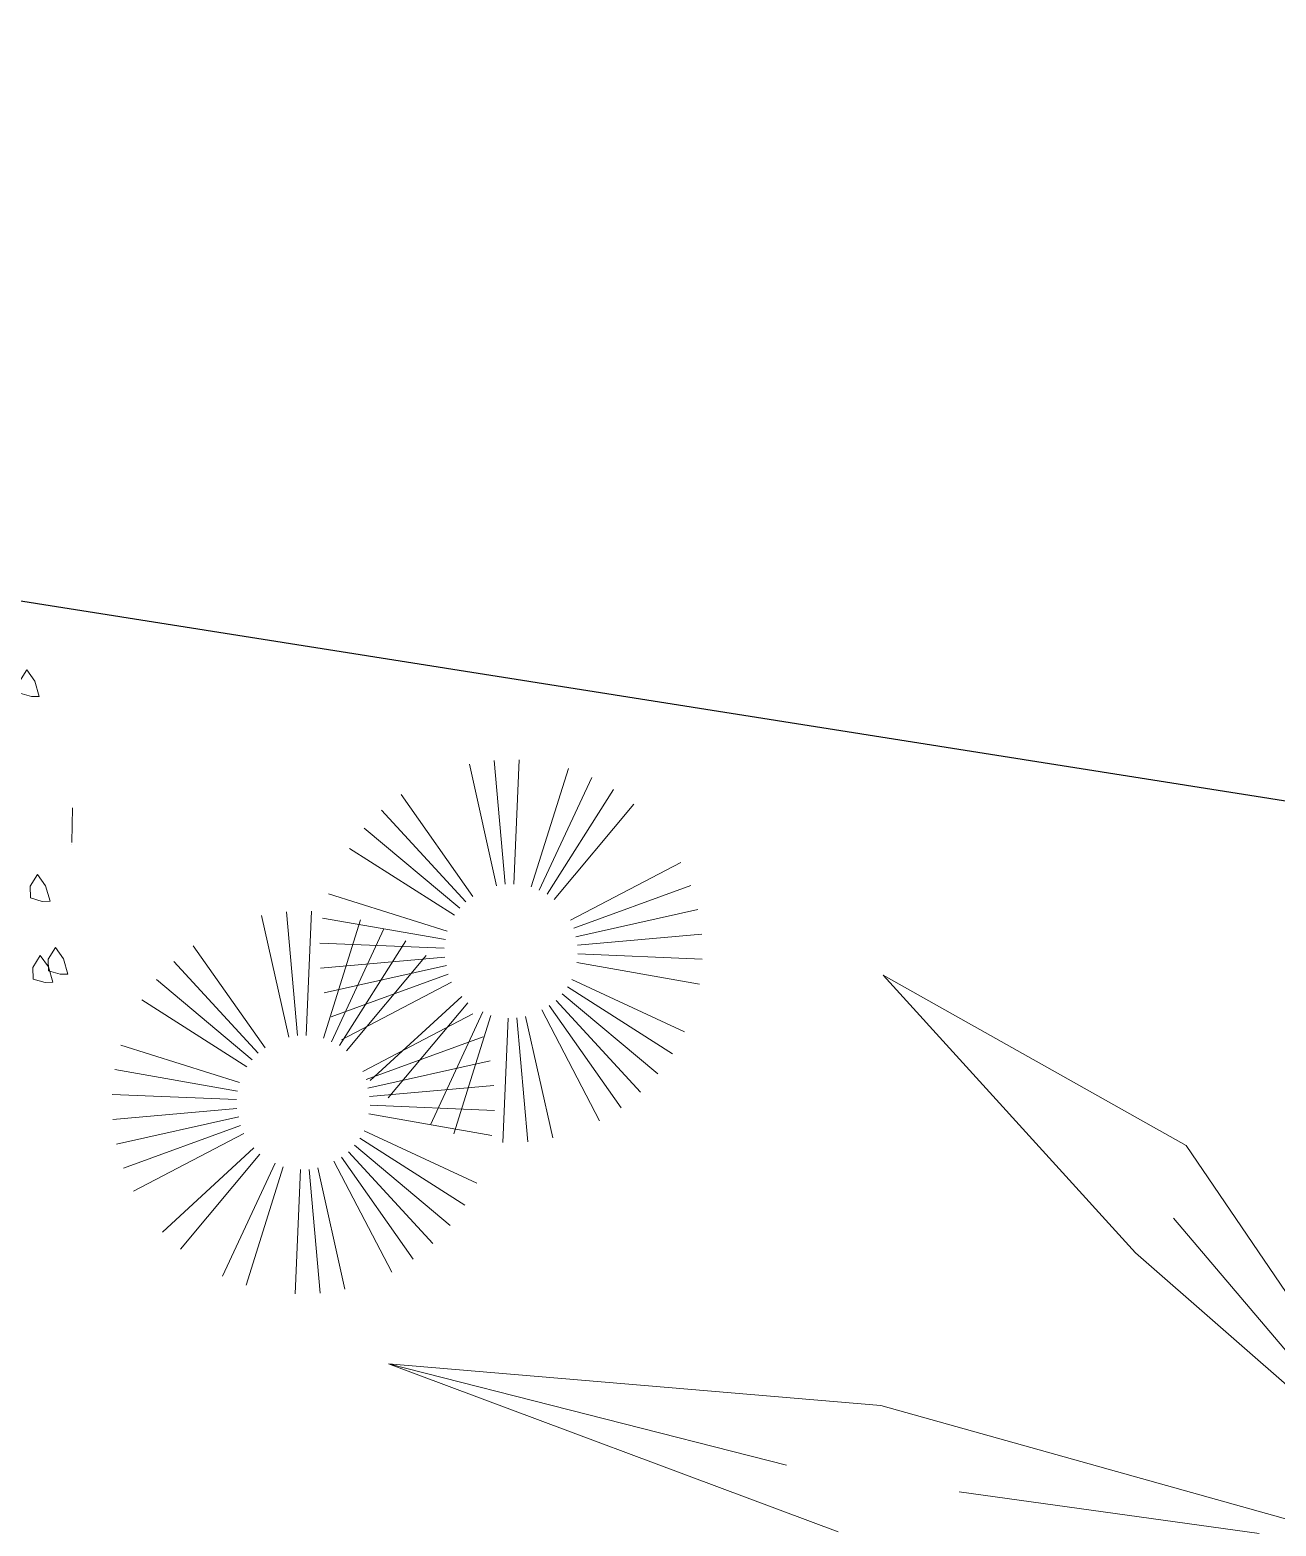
# Model space of a CAD drawing. Header units: millimetres. Extents: x 111 to 1506, y 14 to 566.
# Drawn here: x 207.671 to 209.578, y 236.106 to 238.395 of the extents above; entities that cross this region are included whole.
import ezdxf

# ---------------------------------------------------------------- set-up
doc = ezdxf.new("R2010")
doc.units = ezdxf.units.MM
for name, color, linetype, lineweight in [('ARBOLES', 78, 'Continuous', 5), ('PALMERAS114', 114, 'Continuous', 5), ('Trees', 82, 'Continuous', 0)]:
    doc.layers.add(name, color=color, linetype=linetype, lineweight=lineweight)
doc.styles.add('ATTR', font='romans.shx', dxfattribs={"width": 0.8, "height": 2.52})

# ---------------------------------------------------------------- blocks, each defined once
blk = doc.blocks.new('0Q62D')
at = {"color": 0, "linetype": 'ByBlock'}
for p, q in [((-1.16, -0.15), (-0.66, 0.01)), ((-0.01, 0.01), (-0.62, -0.13)), ((-0.2, -0.01), (-0.53, -0.04)), ((0, -0.03), (-0.3, -0.43)), ((-0.35, -0.31), (-0.01, -0.04)), ((-1.16, -0.15), (-0.72, -0.06)), ((-0.04, -0.06), (-0.31, -0.35)), ((-0.62, -0.13), (-1.16, -0.15)), ((-0.64, -0.6), (-0.35, -0.31)), ((-0.3, -0.43), (-0.64, -0.6))]:
    blk.add_line(p, q, dxfattribs=at)
blk = doc.blocks.new('*E434321')
at = {"layer": 'Trees', "linetype": 'ByBlock', "xscale": -0.3276657665147431, "yscale": 0.3276657665147695, "zscale": 0.3276657665147513, "rotation": 77.65882791872079}
blk.add_blockref('0Q62D', (0.57083, -0.51709), dxfattribs=at)
blk = doc.blocks.new('E1E')
at = {"layer": 'ARBOLES', "ltscale": 0.2}
for p, q in [((94.5376, 57.7708), (94.5376, 57.7708)), ((94.5622, 57.7074), (94.5397, 57.767))]:
    blk.add_line(p, q, dxfattribs=at)
for points in [[(94.4883, 58.0243), (94.5107, 58.0265), (94.5194, 58.007), (94.5151, 57.9817), (94.4934, 57.9954), (94.4753, 58.0185)], [(94.4681, 57.9997), (94.4905, 58.0019), (94.4992, 57.9824), (94.4948, 57.9571), (94.4732, 57.9708), (94.4551, 57.9939)], [(94.5491, 57.8877), (94.5715, 57.8899), (94.5802, 57.8704), (94.5759, 57.8451), (94.5542, 57.8588), (94.5361, 57.8819)], [(94.7091, 57.5459), (94.7315, 57.5481), (94.7402, 57.5286), (94.7359, 57.5033), (94.7142, 57.517), (94.6961, 57.5401)]]:
    blk.add_lwpolyline(points, close=True, dxfattribs=at)
blk = doc.blocks.new('EVG7')
for p, q in [((-6.59, 19.1), (-16.71, 56.87)), ((-3.91, 19.67), (-9.01, 58.4)), ((1.55, 19.67), (6.65, 58.4)), ((4.23, 19.1), (14.35, 56.87)), ((-9.21, 18.3), (-24.14, 54.35)), ((6.85, 18.3), (21.78, 54.35)), ((-11.62, 16.99), (-31.18, 50.87)), ((9.26, 16.99), (28.82, 50.87)), ((-13.82, 15.38), (-37.7, 46.51)), ((-16, 13.74), (-43.6, 41.34)), ((-17.84, 11.7), (-48.78, 35.44)), ((15.48, 11.7), (46.42, 35.44)), ((17.04, 9.43), (50.78, 28.91)), ((-20.59, 6.96), (-56.61, 21.87)), ((18.24, 6.96), (54.25, 21.87)), ((-21.61, 4.39), (-59.13, 14.44)), ((19.8, 1.68), (58.31, 6.74)), ((-22.19, -1.09), (-61.18, -1.09)), ((-22.16, -3.85), (-60.66, -8.92)), ((19.8, -3.85), (58.31, -8.92)), ((19.83, -1.09), (58.82, -1.09)), ((-20.59, -9.13), (-56.61, -24.05)), ((19.25, -6.56), (56.78, -16.62)), ((-19.4, -11.61), (-53.14, -31.09)), ((-17.84, -13.87), (-48.78, -37.61)), ((15.48, -13.87), (46.42, -37.61)), ((-13.82, -17.56), (-37.7, -48.69)), ((11.46, -17.56), (35.35, -48.69)), ((13.64, -15.91), (41.25, -43.51)), ((-11.62, -19.17), (-31.18, -53.05)), ((-9.21, -20.47), (-24.14, -56.52)), ((-6.59, -21.27), (-16.71, -59.04)), ((-3.91, -21.84), (-9.01, -60.57)), ((-1.18, -22.12), (-1.18, -61.09)), ((4.23, -21.27), (14.35, -59.04)), ((6.85, -20.47), (21.78, -56.52)), ((9.26, -19.17), (28.82, -53.05))]:
    blk.add_line(p, q)
at = {"style": 'ATTR', "width": 0.8, "flags": 9}
blk.add_attdef('ESTCODE', (0, 0), '', height=0.7, dxfattribs=at)

msp = doc.modelspace()

# ---------------------------------------------------------------- linework, layer by layer
msp.add_line((246.58812, 231.36416), (202.13361, 238.39519))

# ---------------------------------------------------------------- block references
at = {"layer": 'ARBOLES', "color": 0, "xscale": 0.8310831642732954, "yscale": 0.8310831642732954, "zscale": 0.8310831642732954, "rotation": 157.9147716791316}
msp.add_blockref('E1E', (298.59141, 252.09737), dxfattribs=at)
at = {"layer": 'PALMERAS114', "extrusion": (0, 0, -1), "xscale": -0.004880888891868356, "yscale": 0.004880888891718753, "zscale": -0.004880888891868356, "rotation": 294.9205878507973}
for p in [(-208.40525, 236.99348), (-208.08739, 236.76191)]:
    msp.add_blockref('EVG7', p, dxfattribs=at)
at = {"layer": 'Trees', "xscale": 4.270410145901769, "yscale": 4.270410145901769, "zscale": 4.270410145901769, "rotation": 99.61477346508465}
msp.add_blockref('*E434321', (208.06147, 233.29561), dxfattribs=at)

doc.saveas('drawing.dxf')
